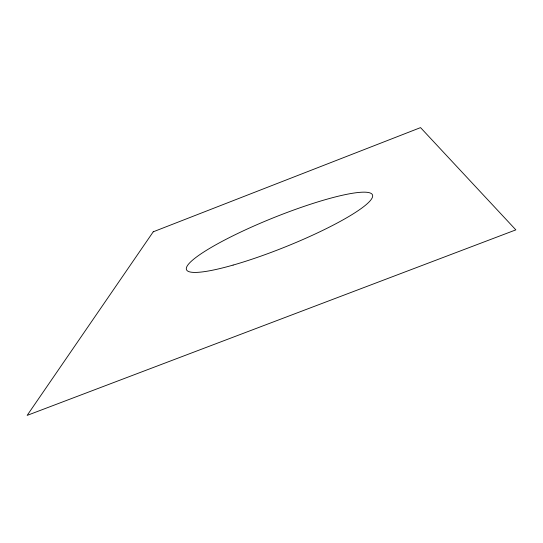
<?xml version="1.0" encoding="UTF-8"?>
<svg xmlns="http://www.w3.org/2000/svg" width="543" height="543" viewBox="0 0 543 543"><rect width="100%" height="100%" fill="white"/><g stroke="black" fill="none" stroke-linecap="round" stroke-linejoin="round"><path stroke-width="0.81" d="M153.235 231.807L27.15 415.388L515.85 229.872L420.547 127.612L153.235 231.807M233.11 265.079A100.231 15.727 -21.9 0 0 372.668 195.86A100.231 15.727 -21.9 0 0 232.696 235.94A100.231 15.727 -21.9 0 0 233.11 265.079"/></g></svg>
